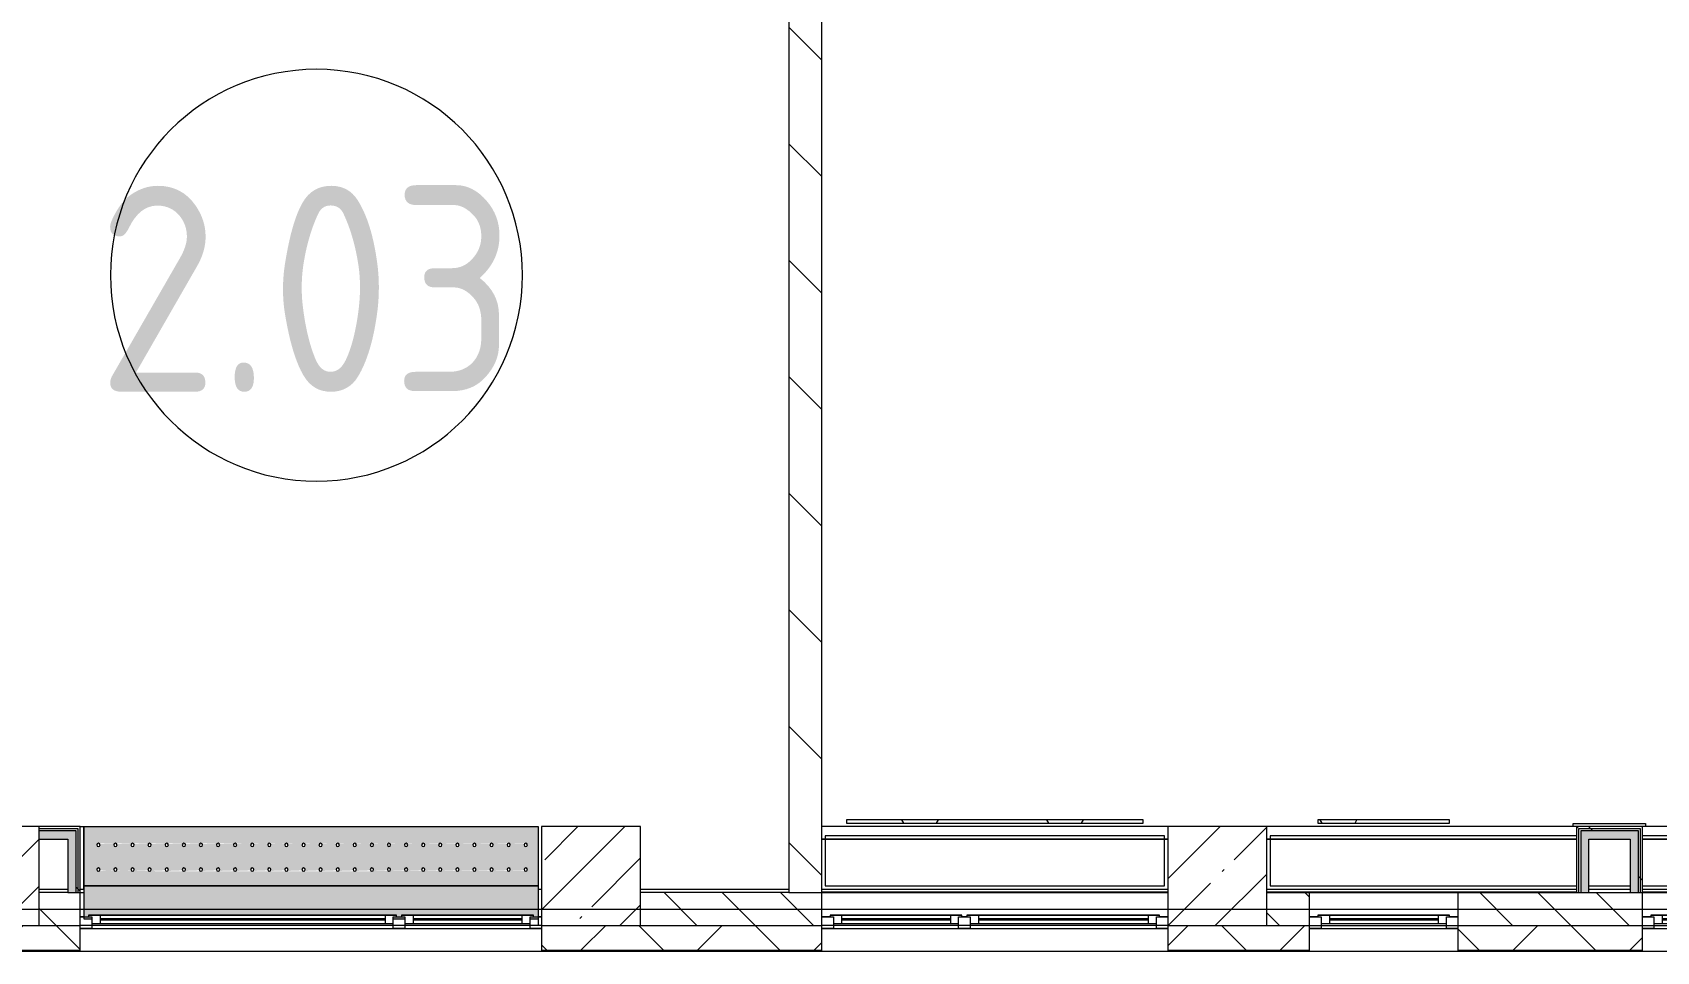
# Model space of a CAD drawing. Header units: millimetres. Extents: x 11693 to 241752, y -8553 to 29926.
# Drawn here: x 115860 to 125715, y -258 to 5321 of the extents above; entities that cross this region are included whole.
import ezdxf

# ---------------------------------------------------------------- set-up
doc = ezdxf.new("R2010")
doc.units = ezdxf.units.MM
for name, color, linetype, lineweight in [('A-AREA-IDEN', 7, 'Continuous', 9), ('A-GLAZ-2', 7, 'Continuous', 5), ('A-WALL-2', 7, 'Continuous', 9), ('A-WALL-5', 7, 'Continuous', 5), ('I-WALL-3', 7, 'Continuous', 5), ('S-COLS', 7, 'Continuous', 5), ('Знаки', 7, 'Continuous', 5), ('Оси', 7, 'Continuous', 9)]:
    doc.layers.add(name, color=color, linetype=linetype, lineweight=lineweight)
for name, color, linetype, lineweight, true_color in [('A-FLOR-1', 7, 'Continuous', 5, 0xaaaaaa), ('I-WALL-1', 7, 'Continuous', 5, 0xe7e7e7), ('Знаки-1', 7, 'Continuous', 5, 0x787878), ('Знаки-2', 7, 'Continuous', 5, 0xd7cfbf)]:
    doc.layers.add(name, color=color, linetype=linetype, lineweight=lineweight, true_color=true_color)
doc.styles.add('GOST Common_3', font='GOST_Common.ttf', dxfattribs={"width": 0.9, "height": 1250})
pattern_1 = [(135, (89739.81, 0), (-176.7767, -176.7767), [])]
pattern_2 = [(45, (89739.8, 0), (-530.33, 530.33), []), (135, (89739.8, 0), (-530.33, -530.33), [])]

# ---------------------------------------------------------------- blocks, each defined once
blk = doc.blocks.new('BSC_Колонна _Прямоугольная - 600х600-V37-Общий план 2 этажа с размещением фрагментов 2_1-2_7')
at = {"layer": 'S-COLS'}
h = blk.add_hatch(dxfattribs=at)
h.set_pattern_fill('FP_36', color=256, style=0, pattern_type=2)
h.set_pattern_definition([(45, (-25860, -200), (-285.123, 285.123), []), (45, (-25574.88, -200), (-285.123, 285.123), [504.031, -100.806, 16.764, -84.042])])
h.paths.add_polyline_path([(-259.4, -300), (300, -300), (300, 300), (-300, 300), (-300, -300)])
for p, q in [((300, 300), (-300, 300)), ((-300, 300), (-300, -300)), ((300, -300), (300, 300)), ((-300, -300), (300, -300))]:
    blk.add_line(p, q, dxfattribs=at)
blk = doc.blocks.new('BSC_Колонна _Прямоугольная - 600х600-V38-Общий план 2 этажа с размещением фрагментов 2_1-2_7')
at = {"layer": 'S-COLS'}
h = blk.add_hatch(dxfattribs=at)
h.set_pattern_fill('FP_37', color=256, style=0, pattern_type=2)
h.set_pattern_definition([(45, (-29509.74, -200), (-285.123, 285.123), []), (45, (-29224.6, -200), (-285.123, 285.123), [504.031, -100.806, 16.764, -84.042])])
h.paths.add_polyline_path([(300, -300), (300, 300), (-300, 300), (-300, -300), (186.9, -300)])
for p, q in [((300, 300), (-300, 300)), ((-300, 300), (-300, -300)), ((300, -300), (300, 300)), ((-300, -300), (300, -300))]:
    blk.add_line(p, q, dxfattribs=at)
blk = doc.blocks.new('BSC_Колонна _Прямоугольная - 600х600-V68-Общий план 2 этажа с размещением фрагментов 2_1-2_7')
at = {"layer": 'S-COLS'}
h = blk.add_hatch(dxfattribs=at)
h.set_pattern_fill('FP_76', color=256, style=0, pattern_type=2)
h.set_pattern_definition([(45, (-33310, -200), (-285.123, 285.123), []), (45, (-33024.88, -200), (-285.123, 285.123), [504.031, -100.806, 16.764, -84.042])])
h.paths.add_polyline_path([(-300, -300), (300, -300), (300, 300), (-300, 300), (-300, -245.4)])
for p, q in [((300, 300), (-300, 300)), ((-300, 300), (-300, -300)), ((300, -300), (300, 300)), ((-300, -300), (300, -300))]:
    blk.add_line(p, q, dxfattribs=at)
blk = doc.blocks.new('120_Окно_СКБ_2Ст - 120_Окно_СКБ_2Ст 2100х2400 _мал створка справа_-22446225-Общий план 2 этажа с размещением фрагментов 2_1-2_7')
at = {"layer": 'A-GLAZ-2'}
for p, q in [((-1050, -127), (-1050, -57)), ((-1050, -57), (-980, -57)), ((1050, -57), (-1050, -57)), ((-980, -57), (-980, -127)), ((150, -87), (-980, -87)), ((-980, -87), (-980, -127)), ((-930, -137), (-930, -87)), ((100, -137), (100, -87)), ((150, -127), (150, -57)), ((150, -57), (220, -57)), ((150, -127), (150, -87)), ((220, -57), (220, -127)), ((980, -87), (220, -87)), ((220, -87), (220, -127)), ((270, -137), (270, -87)), ((930, -137), (930, -87)), ((980, -127), (980, -57)), ((980, -57), (1050, -57)), ((980, -127), (980, -87)), ((1050, -57), (1050, -127)), ((-980, -127), (-1050, -127)), ((-1050, -127), (-1000, -127)), ((-980, -127), (-1000, -127)), ((-1000, -127), (-1000, -137)), ((-1000, -137), (170, -137)), ((170, -137), (-1000, -137)), ((-930, -107), (100, -107)), ((100, -117), (-930, -117)), ((220, -127), (150, -127)), ((170, -127), (150, -127)), ((170, -127), (200, -127)), ((170, -137), (170, -127)), ((220, -127), (200, -127)), ((200, -127), (200, -137)), ((200, -137), (1000, -137)), ((1000, -137), (200, -137)), ((270, -107), (930, -107)), ((930, -117), (270, -117)), ((1050, -127), (980, -127)), ((1000, -127), (980, -127)), ((1000, -127), (1050, -127)), ((1000, -137), (1000, -127))]:
    blk.add_line(p, q, dxfattribs=at)
blk = doc.blocks.new('120_Окно_СКБ_2Ст - 120_Окно_СКБ_2Ст 2800х2500 4-24273432-Общий план 2 этажа с размещением фрагментов 2_1-2_7')
at = {"layer": 'A-GLAZ-2'}
for p, q in [((-1400, -127), (-1400, -57)), ((-1400, -57), (-1330, -57)), ((1400, -57), (-1400, -57)), ((-1330, -57), (-1330, -127)), ((-570, -87), (-1330, -87)), ((-1330, -87), (-1330, -127)), ((-1280, -137), (-1280, -87)), ((-620, -137), (-620, -87)), ((-570, -127), (-570, -57)), ((-570, -57), (-500, -57)), ((-570, -127), (-570, -87)), ((-500, -57), (-500, -127)), ((1330, -87), (-500, -87)), ((-500, -87), (-500, -127)), ((-450, -137), (-450, -87)), ((1280, -137), (1280, -87)), ((1330, -127), (1330, -57)), ((1330, -57), (1400, -57)), ((1330, -127), (1330, -87)), ((1400, -57), (1400, -127)), ((-1330, -127), (-1400, -127)), ((-1400, -127), (-1381.3, -127)), ((-1330, -127), (-1350, -127)), ((-1350, -127), (-1350, -137)), ((-1350, -137), (-550, -137)), ((-550, -137), (-1350, -137)), ((-1280, -107), (-620, -107)), ((-620, -117), (-1280, -117)), ((-500, -127), (-570, -127)), ((-550, -127), (-570, -127)), ((-550, -137), (-550, -127)), ((-500, -127), (-520, -127)), ((-520, -127), (-520, -137)), ((-520, -137), (1350, -137)), ((1350, -137), (-520, -137)), ((-450, -107), (1280, -107)), ((1280, -117), (-450, -117)), ((1400, -127), (1330, -127)), ((1350, -127), (1330, -127)), ((1350, -137), (1350, -127)), ((1378.7, -127), (1400, -127))]:
    blk.add_line(p, q, dxfattribs=at)
blk = doc.blocks.new('120_Окно_СКБ_1Ст - 120_Окно_СКБ_1Ст 900х2500_h_-V155-Общий план 2 этажа с размещением фрагментов 2_1-2_7')
at = {"layer": 'A-GLAZ-2'}
for p, q in [((-450, -127), (-450, -57)), ((-450, -57), (-380, -57)), ((450, -57), (-450, -57)), ((-380, -57), (-380, -127)), ((380, -87), (-380, -87)), ((-380, -87), (-380, -127)), ((-330, -137), (-330, -87)), ((330, -137), (330, -87)), ((380, -127), (380, -57)), ((380, -57), (450, -57)), ((380, -127), (380, -87)), ((450, -57), (450, -127)), ((-380, -127), (-450, -127)), ((-450, -127), (-400, -127)), ((-380, -127), (-400, -127)), ((-400, -127), (-400, -137)), ((-400, -137), (400, -137)), ((400, -137), (-400, -137)), ((-330, -107), (330, -107)), ((330, -117), (-330, -117)), ((450, -127), (380, -127)), ((400, -127), (380, -127)), ((400, -127), (450, -127)), ((400, -137), (400, -127))]:
    blk.add_line(p, q, dxfattribs=at)
blk = doc.blocks.new('Съемный металлический экран с перфорацией - E1-V184-Общий план 2 этажа с размещением фрагментов 2_1-2_7')
at = {"layer": 'Знаки-1'}
h = blk.add_hatch(dxfattribs=at)
h.set_pattern_fill('FP_173', color=256, style=0, pattern_type=2)
h.set_pattern_definition([(180, (32767.03, 541), (3e-14, -254), [68.059, -371.882]), (240, (32640.03, 506.97), (219.9705, -127), [68.059, -371.882]), (300, (32606, 379.97), (219.9705, 127), [68.059, -371.882]), (210, (32698.97, 541), (5e-05, -508), [68.059, -439.941]), (210, (32825.97, 321.03), (5e-05, -508), [68.059, -439.941]), (330, (32767.03, 541), (439.941, 254), [68.059, -439.941]), (330, (32640.03, 321.03), (439.941, 254), [68.059, -439.941]), (270, (32606, 448.03), (439.941, -254), [68.059, -439.941]), (270, (32860, 448.03), (439.941, -254), [68.059, -439.941])])
h.paths.add_polyline_path([(91.3, 20), (0, 20), (0, 0), (1800, 0), (1800, 20), (347.3, 20)])
at = {"layer": 'Знаки'}
for p, q in [((1800, 20), (0, 20)), ((0, 20), (0, 0)), ((0, 0), (1800, 0)), ((1800, 0), (1800, 20))]:
    blk.add_line(p, q, dxfattribs=at)
blk = doc.blocks.new('Съемный металлический экран с перфорацией - E2-31419932-Общий план 2 этажа с размещением фрагментов 2_1-2_7')
at = {"layer": 'Знаки-1'}
h = blk.add_hatch(dxfattribs=at)
h.set_pattern_fill('FP_176', color=256, style=0, pattern_type=2)
h.set_pattern_definition([(180, (34627.03, 541), (3e-14, -254), [68.059, -371.882]), (240, (34500.03, 506.97), (219.9705, -127), [68.059, -371.882]), (300, (34466, 379.97), (219.9705, 127), [68.059, -371.882]), (210, (34558.97, 541), (5e-05, -508), [68.059, -439.941]), (210, (34685.97, 321.03), (5e-05, -508), [68.059, -439.941]), (330, (34627.03, 541), (439.941, 254), [68.059, -439.941]), (330, (34500.03, 321.03), (439.941, 254), [68.059, -439.941]), (270, (34466, 448.03), (439.941, -254), [68.059, -439.941]), (270, (34720, 448.03), (439.941, -254), [68.059, -439.941])])
h.paths.add_polyline_path([(800, 20), (0, 20), (0, 0), (800, 0)])
at = {"layer": 'Знаки'}
for p, q in [((800, 20), (0, 20)), ((0, 20), (0, 0)), ((0, 0), (800, 0)), ((800, 0), (800, 20))]:
    blk.add_line(p, q, dxfattribs=at)
blk = doc.blocks.new('Зашивка радиатора_ с перфорацией М4 - Зашивка радиатора_ с перфорацией М4-V206-Общий план 2 этажа с размещением фрагментов 2_1-2_7')
at = {"layer": 'Знаки-2'}
blk.add_hatch(color=256, dxfattribs=at).paths.add_polyline_path([(2330, 380), (2281.3, 380), (2281.3, 368), (2301.3, 365.4), (2301.3, 358), (431.3, 358), (431.3, 368), (451.3, 368), (451.3, 380), (381.3, 380), (381.3, 368), (401.3, 365.4), (401.3, 358), (-398.7, 358), (-398.7, 368), (-378.7, 368), (-378.7, 380), (-430, 380), (-430, 180), (2330, 180), (2330, 368)])
h = blk.add_hatch(color=256, dxfattribs=at)
h.paths.add_polyline_path([(1624.4, 180), (-430, 180), (-430, -179.9), (2330.2, -179.9), (2330.2, 180), (1880.4, 180)])
h.paths.add_polyline_path([(1880.4, 90.4), (2249.9, 85.4), (2249.9, 75.4), (2241.2, 70.4), (2232.6, 75.4), (2232.6, 85.4), (2236.2, 89), (2146.2, 85.4), (2146.2, 75.4), (2136.4, 70.5), (2128.8, 75.4), (2128.8, 85.4), (2132.5, 89), (2042.4, 85.4), (2042.4, 75.4), (2033.7, 70.4), (2025.1, 75.4), (2025.1, 85.4), (2028.7, 89), (1938.7, 85.4), (1938.7, 75.4), (1930, 70.4), (1921.3, 75.4), (1921.3, 85.4), (1925, 89), (1834.9, 85.4), (1834.9, 75.4), (1826.2, 70.4), (1817.6, 75.4), (1817.6, 85.4), (1821.2, 89), (1731.2, 85.4), (1731.2, 75.4), (1722.5, 70.4), (1713.8, 75.4), (1713.8, 85.4), (1717.5, 89), (1627.4, 85.4), (1627.4, 75.4), (1618.7, 70.4), (1610.1, 75.4), (1610.1, 85.4), (1613.7, 89), (1523.7, 85.4), (1523.7, 75.4), (1515, 70.4), (1506.3, 75.4), (1506.3, 85.4), (1510, 89), (1419.9, 85.4), (1419.9, 75.4), (1411.2, 70.4), (1402.6, 75.4), (1402.6, 85.4), (1406.2, 89), (1316.2, 85.4), (1316.2, 75.4), (1307.5, 70.4), (1298.8, 75.4), (1298.8, 85.4), (1302.5, 89), (1212.4, 85.4), (1212.4, 75.4), (1203.7, 70.4), (1195.1, 75.4), (1195.1, 85.4), (1198.7, 89), (1108.7, 85.4), (1108.7, 75.4), (1100, 70.4), (1091.3, 75.4), (1091.3, 85.4), (1095, 89), (1004.9, 85.4), (1004.9, 75.4), (996.2, 70.4), (987.6, 75.4), (987.6, 85.4), (991.2, 89), (901.2, 85.4), (901.2, 75.4), (892.5, 70.4), (883.8, 75.4), (883.8, 85.4), (887.5, 89), (797.4, 85.4), (797.4, 75.4), (788.7, 70.4), (780.1, 75.4), (780.1, 85.4), (783.7, 89), (693.7, 85.4), (693.7, 75.4), (685, 70.4), (676.3, 75.4), (676.3, 85.4), (680, 89), (589.9, 85.4), (589.9, 75.4), (581.2, 70.4), (572.6, 75.4), (572.6, 85.4), (576.2, 89), (486.2, 85.4), (486.2, 75.4), (477.5, 70.4), (468.8, 75.4), (468.8, 85.4), (472.5, 89), (382.4, 85.4), (382.4, 75.4), (373.7, 70.4), (365.1, 75.4), (365.1, 85.4), (368.7, 89), (278.7, 85.4), (278.7, 75.4), (270, 70.4), (261.3, 75.4), (261.3, 85.4), (265, 89), (174.9, 85.4), (174.9, 75.4), (166.2, 70.4), (157.6, 75.4), (157.6, 85.4), (161.2, 89), (71.2, 85.4), (71.2, 75.4), (62.5, 70.4), (53.8, 75.4), (53.8, 85.4), (57.5, 89), (-32.6, 85.4), (-32.6, 75.4), (-41.3, 70.4), (-49.9, 75.4), (-49.9, 85.4), (-46.3, 89), (-136.3, 85.4), (-136.3, 75.4), (-145, 70.4), (-153.7, 75.4), (-153.7, 85.4), (-150, 89), (-240.1, 85.4), (-240.1, 75.4), (-248.8, 70.4), (-257.4, 75.4), (-257.4, 85.4), (-253.8, 89), (-343.8, 85.4), (-343.8, 75.4), (-352.5, 70.4), (-361.2, 75.4), (-361.2, 85.4), (-352.5, 90.4), (-349.9, 90), (1826.2, 90.4)])
h.paths.add_polyline_path([(2033.7, -59.6), (2042.4, -64.6), (2042.4, -74.6), (2038.7, -78.3), (2128.8, -74.6), (2128.8, -64.6), (2137.5, -59.6), (2146.2, -64.6), (2146.2, -74.6), (2142.5, -78.3), (2232.6, -74.6), (2232.6, -64.6), (2241.2, -59.6), (2249.9, -64.6), (2249.9, -74.6), (2241.2, -79.6), (2238.7, -79.3), (-361.2, -74.6), (-361.2, -64.6), (-352.5, -59.6), (-343.8, -64.6), (-343.8, -74.6), (-347.5, -78.3), (-257.4, -74.6), (-257.4, -64.6), (-248.8, -59.6), (-240.1, -64.6), (-240.1, -74.6), (-243.8, -78.3), (-153.7, -74.6), (-153.7, -64.6), (-145, -59.6), (-136.3, -64.6), (-136.3, -74.6), (-140, -78.3), (-49.9, -74.6), (-49.9, -64.6), (-41.3, -59.6), (-32.6, -64.6), (-32.6, -74.6), (-36.3, -78.3), (53.8, -74.6), (53.8, -64.6), (62.5, -59.6), (71.2, -64.6), (71.2, -74.6), (67.5, -78.3), (157.6, -74.6), (157.6, -64.6), (166.2, -59.6), (174.9, -64.6), (174.9, -74.6), (171.2, -78.3), (261.3, -74.6), (261.3, -64.6), (270, -59.6), (278.7, -64.6), (278.7, -74.6), (275, -78.3), (365.1, -74.6), (365.1, -64.6), (373.7, -59.6), (382.4, -64.6), (382.4, -74.6), (378.7, -78.3), (468.8, -74.6), (468.8, -64.6), (477.5, -59.6), (486.2, -64.6), (486.2, -74.6), (482.5, -78.3), (572.6, -74.6), (572.6, -64.6), (581.2, -59.6), (589.9, -64.6), (589.9, -74.6), (586.2, -78.3), (676.3, -74.6), (676.3, -64.6), (685, -59.6), (693.7, -64.6), (693.7, -74.6), (690, -78.3), (780.1, -74.6), (780.1, -64.6), (788.7, -59.6), (797.4, -64.6), (797.4, -74.6), (793.7, -78.3), (883.8, -74.6), (883.8, -64.6), (892.5, -59.6), (901.2, -64.6), (901.2, -74.6), (897.5, -78.3), (987.6, -74.6), (987.6, -64.6), (996.2, -59.6), (1004.9, -64.6), (1004.9, -74.6), (1001.2, -78.3), (1091.3, -74.6), (1091.3, -64.6), (1100, -59.6), (1108.7, -64.6), (1108.7, -74.6), (1112.4, -78.3), (1195.1, -74.6), (1195.1, -64.6), (1203.7, -59.6), (1212.4, -64.6), (1212.4, -74.6), (1208.7, -78.3), (1298.8, -74.6), (1298.8, -64.6), (1307.5, -59.6), (1316.2, -64.6), (1316.2, -74.6), (1312.5, -78.3), (1402.6, -74.6), (1402.6, -64.6), (1411.2, -59.6), (1419.9, -64.6), (1419.9, -74.6), (1416.2, -78.3), (1506.3, -74.6), (1506.3, -64.6), (1515, -59.6), (1523.7, -64.6), (1523.7, -74.6), (1520, -78.3), (1610.1, -74.6), (1610.1, -64.6), (1618.7, -59.6), (1627.4, -64.6), (1627.4, -74.6), (1624.4, -78.3), (1713.8, -74.6), (1713.8, -64.6), (1722.5, -59.6), (1731.2, -64.6), (1731.2, -74.6), (1727.5, -78.3), (1817.6, -74.6), (1817.6, -64.6), (1826.2, -59.6), (1834.9, -64.6), (1834.9, -74.6), (1831.2, -78.3), (1921.3, -74.6), (1921.3, -64.6), (1930, -59.6), (1938.7, -64.6), (1938.7, -74.6), (1935, -78.3), (2025.1, -74.6), (2025.1, -64.6), (2031.2, -60)])
at = {"layer": 'Знаки'}
for p, q in [((-378.7, 380), (-430, 380)), ((-430, 380), (-430, 180)), ((451.3, 380), (381.3, 380)), ((2330, 380), (2281.3, 380)), ((2330, 180), (2330, 380)), ((-430, 180), (2330, 180)), ((2330.2, 180), (-430, 180)), ((-430, 180), (-430, -179.9)), ((2330.2, -179.9), (2330.2, 180)), ((-430, -179.9), (2330.2, -179.9))]:
    blk.add_line(p, q, dxfattribs=at)
for centre, start, end in [((-352.5, 80.4), 0, 180), ((-352.5, 80.4), 180, 0), ((-248.8, 80.4), 0, 180), ((-248.8, 80.4), 180, 0), ((-145, 80.4), 0, 180), ((-145, 80.4), 180, 0), ((-41.3, 80.4), 0, 180), ((-41.3, 80.4), 180, 0), ((62.5, 80.4), 0, 180), ((62.5, 80.4), 180, 0), ((166.2, 80.4), 0, 180), ((166.2, 80.4), 180, 0), ((270, 80.4), 0, 180), ((270, 80.4), 180, 360), ((373.7, 80.4), 0, 180), ((373.7, 80.4), 180, 0), ((477.5, 80.4), 0, 180), ((477.5, 80.4), 180, 360), ((581.2, 80.4), 0, 180), ((581.2, 80.4), 180, 0), ((685, 80.4), 0, 180), ((685, 80.4), 180, 0), ((788.7, 80.4), 0, 180), ((788.7, 80.4), 180, 360), ((892.5, 80.4), 0, 180), ((892.5, 80.4), 180, 0), ((996.2, 80.4), 0, 180), ((996.2, 80.4), 180, 360), ((1100, 80.4), 0, 180), ((1100, 80.4), 180, 0), ((1203.7, 80.4), 0, 180), ((1203.7, 80.4), 180, 0), ((1307.5, 80.4), 0, 180), ((1307.5, 80.4), 180, 360), ((1411.2, 80.4), 0, 180), ((1411.2, 80.4), 180, 0), ((1515, 80.4), 0, 180), ((1515, 80.4), 180, 0), ((1618.7, 80.4), 0, 180), ((1618.7, 80.4), 180, 0), ((1722.5, 80.4), 0, 180), ((1722.5, 80.4), 180, 0), ((1826.2, 80.4), 0, 180), ((1826.2, 80.4), 180, 360), ((1930, 80.4), 0, 180), ((1930, 80.4), 180, 0), ((2033.7, 80.4), 0, 180), ((2033.7, 80.4), 180, 0), ((2137.5, 80.4), 0, 180), ((2137.5, 80.4), 180, 0), ((2241.2, 80.4), 0, 180), ((2241.2, 80.4), 180, 0), ((-352.5, -69.6), 0, 180), ((-352.5, -69.6), 180, 0), ((-248.8, -69.6), 0, 180), ((-248.8, -69.6), 180, 0), ((-145, -69.6), 0, 180), ((-145, -69.6), 180, 0), ((-41.3, -69.6), 0, 180), ((-41.3, -69.6), 180, 0), ((62.5, -69.6), 0, 180), ((62.5, -69.6), 180, 0), ((166.2, -69.6), 0, 180), ((166.2, -69.6), 180, 0), ((270, -69.6), 0, 180), ((270, -69.6), 180, 0), ((373.7, -69.6), 0, 180), ((373.7, -69.6), 180, 0), ((477.5, -69.6), 0, 180), ((477.5, -69.6), 180, 0), ((581.2, -69.6), 0, 180), ((581.2, -69.6), 180, 0), ((685, -69.6), 0, 180), ((685, -69.6), 180, 0), ((788.7, -69.6), 0, 180), ((788.7, -69.6), 180, 0), ((892.5, -69.6), 0, 180), ((892.5, -69.6), 180, 0), ((996.2, -69.6), 0, 180), ((996.2, -69.6), 180, 0), ((1100, -69.6), 0, 180), ((1100, -69.6), 180, 0), ((1203.7, -69.6), 0, 180), ((1203.7, -69.6), 180, 0), ((1307.5, -69.6), 0, 180), ((1307.5, -69.6), 180, 0), ((1411.2, -69.6), 0, 180), ((1411.2, -69.6), 180, 0), ((1515, -69.6), 0, 180), ((1515, -69.6), 180, 0), ((1618.7, -69.6), 0, 180), ((1618.7, -69.6), 180, 0), ((1722.5, -69.6), 0, 180), ((1722.5, -69.6), 180, 0), ((1826.2, -69.6), 0, 180), ((1826.2, -69.6), 180, 0), ((1930, -69.6), 0, 180), ((1930, -69.6), 180, 0), ((2033.7, -69.6), 0, 180), ((2033.7, -69.6), 180, 0), ((2137.5, -69.6), 0, 180), ((2137.5, -69.6), 180, 0), ((2241.2, -69.6), 0, 180), ((2241.2, -69.6), 180, 0)]:
    blk.add_arc(centre, 10, start, end, dxfattribs=at)
blk = doc.blocks.new('Зашивка приборов отопления23 - Зашивка приборов отопления-33321838-Общий план 2 этажа с размещением фрагментов 2_1-2_7')
at = {"layer": 'A-WALL-5'}
for p, q in [((36640, 23400), (34540, 23400)), ((34540, 23079), (36640, 23079)), ((36640, 23079), (34540, 23079)), ((34540, 23004), (36640, 23004))]:
    blk.add_line(p, q, dxfattribs=at)
blk = doc.blocks.new('Зашивка приборов отопления24 - Зашивка приборов отопления-33321996-Общий план 2 этажа с размещением фрагментов 2_1-2_7')
at = {"layer": 'A-WALL-5'}
for p, q in [((36640, 23400), (34760, 23400)), ((34760, 23079), (36640, 23079)), ((36640, 23079), (34760, 23079)), ((34760, 23004), (36640, 23004))]:
    blk.add_line(p, q, dxfattribs=at)
blk = doc.blocks.new('Зашивка приборов отопления25 - Зашивка приборов отопления-33322064-Общий план 2 этажа с размещением фрагментов 2_1-2_7')
at = {"layer": 'A-WALL-5'}
for p, q in [((36640, 23400), (34540, 23400)), ((34540, 23104), (34540, 23079)), ((34540, 23079), (36640, 23079)), ((36640, 23079), (34540, 23079)), ((34540, 23079), (34540, 23004)), ((34540, 23004), (36640, 23004))]:
    blk.add_line(p, q, dxfattribs=at)
blk = doc.blocks.new('Марка_Помещения - Номер-25198446-Общий план 2 этажа с размещением фрагментов 2_1-2_7')
at = {"layer": 'A-AREA-IDEN'}
for start, end in [(360, 180), (180, 360)]:
    blk.add_arc((0, 0), 2.5, start, end, dxfattribs=at)

msp = doc.modelspace()

# ---------------------------------------------------------------- hatches: boundary and pattern name
at = {"layer": 'A-WALL-5'}
h = msp.add_hatch(dxfattribs=at)
h.set_pattern_fill('FP_59', color=256, style=0, pattern_type=2)
h.set_pattern_definition(pattern_1)
h.paths.add_polyline_path([(116149.6, -100), (116149.6, 100), (115899.8, 100), (115899.8, -100)])
h = msp.add_hatch(dxfattribs=at)
h.set_pattern_fill('FP_59', color=256, style=0, pattern_type=2)
h.set_pattern_definition(pattern_1)
h.paths.add_polyline_path([(120649.8, -100), (120649.8, 100), (119549.6, 100), (119549.6, -100)])
h = msp.add_hatch(dxfattribs=at)
h.set_pattern_fill('FP_59', color=256, style=0, pattern_type=2)
h.set_pattern_definition(pattern_1)
h.paths.add_polyline_path([(123349.8, -100), (123609.8, -100), (123609.8, 100), (123349.8, 100), (123349.8, -45.4)])
h.paths.add_polyline_path([(125629.8, -100), (125629.8, 100), (124509.8, 100), (124509.8, -100), (125580.6, -100)])
h = msp.add_hatch(dxfattribs=at)
h.set_pattern_fill('FP_49', color=256, style=0, pattern_type=2)
h.set_pattern_definition([(45, (89739.8, 0), (-353.5534, 353.5534), []), (135, (89739.8, 0), (-353.5534, -353.5534), [])])
h.paths.add_polyline_path([(165439.8, -250), (165439.8, -100), (161299.8, -100), (161299.8, -250), (164493.3, -250)])
h.paths.add_polyline_path([(160399.8, -250), (160397.2, -100), (156799.8, -100), (156799.8, -250), (160397.2, -250)])
h.paths.add_polyline_path([(155277.1, -250), (155899.8, -250), (155899.8, -100), (154899.8, -100), (154899.8, -250)])
h.paths.add_polyline_path([(148549.8, -250), (148549.8, -100), (147799.8, -100), (147799.8, -250), (148109, -250)])
h.paths.add_polyline_path([(150649.8, -250), (151799.8, -250), (151799.8, -100), (150649.8, -100)])
h.paths.add_polyline_path([(142149.8, -250), (143049.8, -250), (143049.8, -100), (141649.8, -100), (141649.8, -250), (141964.9, -250)])
h.paths.add_polyline_path([(146899.8, -250), (146899.8, -100), (146149.8, -100), (146149.8, -250), (146649.8, -250)])
h.paths.add_polyline_path([(134796.7, -250), (135049.8, -250), (135049.8, -100), (134676.1, -100), (134676.1, -250)])
h.paths.add_polyline_path([(138549.8, -250), (138549.8, -100), (137149.8, -100), (137149.8, -250), (137868.8, -250)])
h.paths.add_polyline_path([(132748.7, -250), (133776.1, -250), (133772.7, -100), (132399.8, -100), (132399.8, -250)])
h.paths.add_polyline_path([(128779.8, -250), (129299.8, -250), (129299.8, -100), (127729.8, -100), (127729.8, -250), (128652.6, -250)])
h.paths.add_polyline_path([(122749.8, -250), (123609.8, -250), (123609.8, -100), (122749.8, -100)])
h.paths.add_polyline_path([(125629.8, -250), (125629.8, -100), (124509.8, -100), (124509.8, -250), (125580.6, -250)])
h.paths.add_polyline_path([(115899.8, -250), (116149.6, -250), (116149.6, -100), (114549.8, -100), (114549.8, -250), (115340.4, -250)])
h.paths.add_polyline_path([(119436.5, -250), (120649.8, -250), (120649.8, -100), (118949.6, -100), (118949.6, -250)])
h.paths.add_polyline_path([(112268.3, -250), (112449.8, -250), (112449.8, -100), (111349.8, -100), (111349.8, -250)])
h.paths.add_polyline_path([(108172.2, -250), (108549.8, -250), (108549.8, -100), (107899.8, -100), (107899.8, -250)])
h.paths.add_polyline_path([(105849.8, -250), (106999.8, -250), (106999.8, -100), (105849.8, -100)])
h.paths.add_polyline_path([(102028.1, -250), (102749.8, -250), (102749.8, -100), (101399.8, -100), (101399.8, -250)])
h.paths.add_polyline_path([(98299.8, -250), (98299.8, -100), (94369.8, -100), (94369.8, -250), (96908, -250)])
h.paths.add_polyline_path([(93469.8, -250), (93469.8, -100), (89479.8, -100), (89479.8, -250), (93324, -250)])
at = {"layer": 'I-WALL-1'}
for points in [[(116074.8, 425), (116074.8, 475), (115899.8, 475), (115899.8, 425)], [(116074.8, 100), (116124.8, 100), (116124.8, 475), (116074.8, 475), (116074.8, 258.5)], [(125254.8, 100), (125304.8, 100), (125304.8, 475), (125254.8, 475), (125254.8, 258.5)], [(125604.8, 425), (125604.8, 475), (125304.8, 475), (125304.8, 425), (125580.6, 425)], [(125604.8, 100), (125604.8, 425), (125554.8, 425), (125554.8, 100), (125580.6, 100)]]:
    msp.add_hatch(color=256, dxfattribs=at).paths.add_polyline_path(points)
at = {"layer": 'I-WALL-3'}
h = msp.add_hatch(dxfattribs=at)
h.set_pattern_fill('FP_60', color=256, style=0, pattern_type=2)
h.set_pattern_definition([(135, (89739.8, 0), (-353.553, -353.553), [])])
h.paths.add_polyline_path([(120460.5, 100), (120649.8, 100), (120649.8, 5828), (120449.8, 5828), (120449.8, 100)])
h = msp.add_hatch(dxfattribs=at)
h.set_pattern_fill('FP_169', color=256, style=0, pattern_type=2)
h.set_pattern_definition(pattern_2)
h.paths.add_polyline_path([(116137.3, 100), (116149.8, 100), (116149.8, 500), (116137.3, 500), (116137.3, 258.5)])
h = msp.add_hatch(dxfattribs=at)
h.set_pattern_fill('FP_169', color=256, style=0, pattern_type=2)
h.set_pattern_definition(pattern_2)
h.paths.add_polyline_path([(125229.8, 100), (125242.3, 100), (125242.3, 500), (125229.8, 500), (125229.8, 258.5)])
h = msp.add_hatch(dxfattribs=at)
h.set_pattern_fill('FP_169', color=256, style=0, pattern_type=2)
h.set_pattern_definition(pattern_2)
h.paths.add_polyline_path([(125629.8, 487.5), (125629.8, 500), (125242.3, 500), (125242.3, 487.5), (125617.3, 487.5)])
h = msp.add_hatch(dxfattribs=at)
h.set_pattern_fill('FP_169', color=256, style=0, pattern_type=2)
h.set_pattern_definition(pattern_2)
h.paths.add_polyline_path([(116124.8, 100), (116137.3, 100), (116137.3, 487.5), (116124.8, 487.5), (116124.8, 258.5)])
h = msp.add_hatch(dxfattribs=at)
h.set_pattern_fill('FP_169', color=256, style=0, pattern_type=2)
h.set_pattern_definition(pattern_2)
h.paths.add_polyline_path([(125617.3, 475), (125617.3, 487.5), (125254.8, 487.5), (125254.8, 475), (125604.8, 475)])
h = msp.add_hatch(dxfattribs=at)
h.set_pattern_fill('FP_169', color=256, style=0, pattern_type=2)
h.set_pattern_definition(pattern_2)
h.paths.add_polyline_path([(125617.3, 100), (125617.3, 475), (125604.8, 475), (125604.8, 100)])
h = msp.add_hatch(dxfattribs=at)
h.set_pattern_fill('FP_169', color=256, style=0, pattern_type=2)
h.set_pattern_definition(pattern_2)
h.paths.add_polyline_path([(125617.3, 100), (125629.8, 100), (125629.8, 487.5), (125617.3, 487.5), (125617.3, 425)])

# ---------------------------------------------------------------- linework, layer by layer
at = {"layer": 'A-FLOR-1'}
for p, q in [((116149.8, 500), (116169.8, 500)), ((116169.8, 500), (116169.8, 120)), ((125208.8, 500), (125208.8, 520)), ((125208.8, 520), (125648.8, 520)), ((125648.8, 520), (125648.8, 500)), ((120669.8, 445), (120669.8, 140)), ((122729.8, 445), (120669.8, 445)), ((122729.8, 140), (122729.8, 445)), ((125229.8, 445), (123369.8, 445)), ((123369.8, 445), (123369.8, 140)), ((127989.8, 445), (125629.8, 445)), ((120669.8, 140), (122729.8, 140)), ((123369.8, 140), (125229.8, 140)), ((125304.8, 140), (125554.8, 140)), ((125629.8, 140), (127709.8, 140))]:
    msp.add_line(p, q, dxfattribs=at)
at = {"layer": 'A-WALL-2'}
for p, q in [((116137.3, 487.5), (115899.8, 487.5)), ((116124.8, 475), (115899.8, 475)), ((116124.8, 100), (116124.8, 475)), ((116137.3, 100), (116137.3, 487.5)), ((125242.3, 487.5), (125242.3, 100)), ((125617.3, 487.5), (125242.3, 487.5)), ((125254.8, 475), (125254.8, 100)), ((125604.8, 475), (125254.8, 475)), ((125604.8, 100), (125604.8, 475)), ((125617.3, 100), (125617.3, 487.5)), ((120449.8, 100), (120649.8, 100)), ((115899.8, -100), (116149.6, -100)), ((119549.6, -100), (120649.8, -100)), ((123349.8, -100), (123609.8, -100)), ((124509.8, -100), (125629.8, -100)), ((114549.8, -250), (116149.6, -250)), ((114549.8, -253), (116149.6, -253)), ((118949.6, -250), (120649.8, -250)), ((118949.6, -253), (120649.8, -253)), ((122749.8, -250), (123609.8, -250)), ((122749.8, -253), (123609.8, -253)), ((124509.8, -250), (125629.8, -250)), ((124509.8, -253), (125629.8, -253))]:
    msp.add_line(p, q, dxfattribs=at)
at = {"layer": 'A-WALL-5'}
for p, q in [((116074.8, 100), (115899.8, 100)), ((116149.6, -258), (116149.6, 100)), ((116149.8, 100), (116170.8, 100)), ((120449.8, 100), (119549.6, 100)), ((120649.8, -258), (120649.8, 100)), ((120649.8, 100), (122749.8, 100)), ((123349.8, 100), (127709.8, 100)), ((123609.8, -258), (123609.8, 100)), ((124509.8, 100), (124509.8, -258)), ((125629.8, -258), (125629.8, 100)), ((118929.6, -100), (118929.6, -60)), ((118949.6, -100), (118949.6, -258)), ((122749.8, -100), (122749.8, -258)), ((123609.8, -100), (127729.8, -100)), ((124509.8, -258), (107899.8, -258)), ((148549.8, -258), (124509.8, -258))]:
    msp.add_line(p, q, dxfattribs=at)
at = {"layer": 'I-WALL-3'}
for p, q in [((120649.8, 100), (120649.8, 7900)), ((120449.8, 7700), (120449.8, 100)), ((116149.8, 500), (115899.8, 500)), ((116149.8, 100), (116149.8, 500)), ((125229.8, 500), (125229.8, 100)), ((125629.8, 500), (125229.8, 500)), ((125629.8, 100), (125629.8, 500)), ((115899.8, 425), (116074.8, 425)), ((116074.8, 425), (116074.8, 100)), ((125304.8, 100), (125304.8, 425)), ((125304.8, 425), (125554.8, 425)), ((125554.8, 425), (125554.8, 100)), ((115899.8, 120), (116074.8, 120)), ((116074.8, 100), (116149.8, 100)), ((116149.2, 120), (116170.8, 120)), ((118930.8, 120), (118949.6, 120)), ((119549.6, 120), (120449.8, 120)), ((120649.8, 120), (122749.8, 120)), ((123349.8, 120), (125230.5, 120)), ((125304.8, 120), (125554.8, 120)), ((125629, 120), (127709.8, 120)), ((118949.6, -100), (116149.6, -100)), ((122749.8, -100), (120649.8, -100))]:
    msp.add_line(p, q, dxfattribs=at)
at = {"layer": 'Оси'}
msp.add_line((115729.8, 0), (128229.8, 0), dxfattribs=at)

# ---------------------------------------------------------------- block references
at = {"layer": 'A-AREA-IDEN', "xscale": 499.9999999999995, "yscale": 499.9999999999995, "zscale": 499.9999999999995}
msp.add_blockref('Марка_Помещения - Номер-25198446-Общий план 2 этажа с размещением фрагментов 2_1-2_7', (117583, 3847.3), dxfattribs=at)
at = {"layer": 'A-GLAZ-2', "rotation": 180}
for name, p in [('120_Окно_СКБ_2Ст - 120_Окно_СКБ_2Ст 2800х2500 4-24273432-Общий план 2 этажа с размещением фрагментов 2_1-2_7', (117549.6, -175)), ('120_Окно_СКБ_2Ст - 120_Окно_СКБ_2Ст 2100х2400 _мал створка справа_-22446225-Общий план 2 этажа с размещением фрагментов 2_1-2_7', (121699.8, -175)), ('120_Окно_СКБ_1Ст - 120_Окно_СКБ_1Ст 900х2500_h_-V155-Общий план 2 этажа с размещением фрагментов 2_1-2_7', (124059.8, -175)), ('120_Окно_СКБ_2Ст - 120_Окно_СКБ_2Ст 2100х2400 _мал створка справа_-22446225-Общий план 2 этажа с размещением фрагментов 2_1-2_7', (126679.8, -175))]:
    msp.add_blockref(name, p, dxfattribs=at)
at = {"layer": 'A-WALL-5', "rotation": 180}
for name, p in [('Зашивка приборов отопления23 - Зашивка приборов отопления-33321838-Общий план 2 этажа с размещением фрагментов 2_1-2_7', (157289.8, 23504)), ('Зашивка приборов отопления24 - Зашивка приборов отопления-33321996-Общий план 2 этажа с размещением фрагментов 2_1-2_7', (159989.8, 23504)), ('Зашивка приборов отопления25 - Зашивка приборов отопления-33322064-Общий план 2 этажа с размещением фрагментов 2_1-2_7', (162269.8, 23504))]:
    msp.add_blockref(name, p, dxfattribs=at)
at = {"layer": 'S-COLS'}
for name, p in [('BSC_Колонна _Прямоугольная - 600х600-V37-Общий план 2 этажа с размещением фрагментов 2_1-2_7', (115599.8, 200)), ('BSC_Колонна _Прямоугольная - 600х600-V38-Общий план 2 этажа с размещением фрагментов 2_1-2_7', (119249.6, 200)), ('BSC_Колонна _Прямоугольная - 600х600-V68-Общий план 2 этажа с размещением фрагментов 2_1-2_7', (123049.8, 200))]:
    msp.add_blockref(name, p, dxfattribs=at)
at = {"layer": 'Знаки', "rotation": 180}
for name, p in [('Зашивка радиатора_ с перфорацией М4 - Зашивка радиатора_ с перфорацией М4-V206-Общий план 2 этажа с размещением фрагментов 2_1-2_7', (118500.8, 320)), ('Съемный металлический экран с перфорацией - E1-V184-Общий план 2 этажа с размещением фрагментов 2_1-2_7', (122599.8, 541)), ('Съемный металлический экран с перфорацией - E2-31419932-Общий план 2 этажа с размещением фрагментов 2_1-2_7', (124459.8, 541))]:
    msp.add_blockref(name, p, dxfattribs=at)

# ---------------------------------------------------------------- texts
at = {"layer": 'A-AREA-IDEN', "insert": (116254.3, 4390.1), "char_height": 1250, "width": 3318.986, "attachment_point": 1, "style": 'GOST Common_3'}
msp.add_mtext('2.03', dxfattribs=at)

doc.saveas('drawing.dxf')
